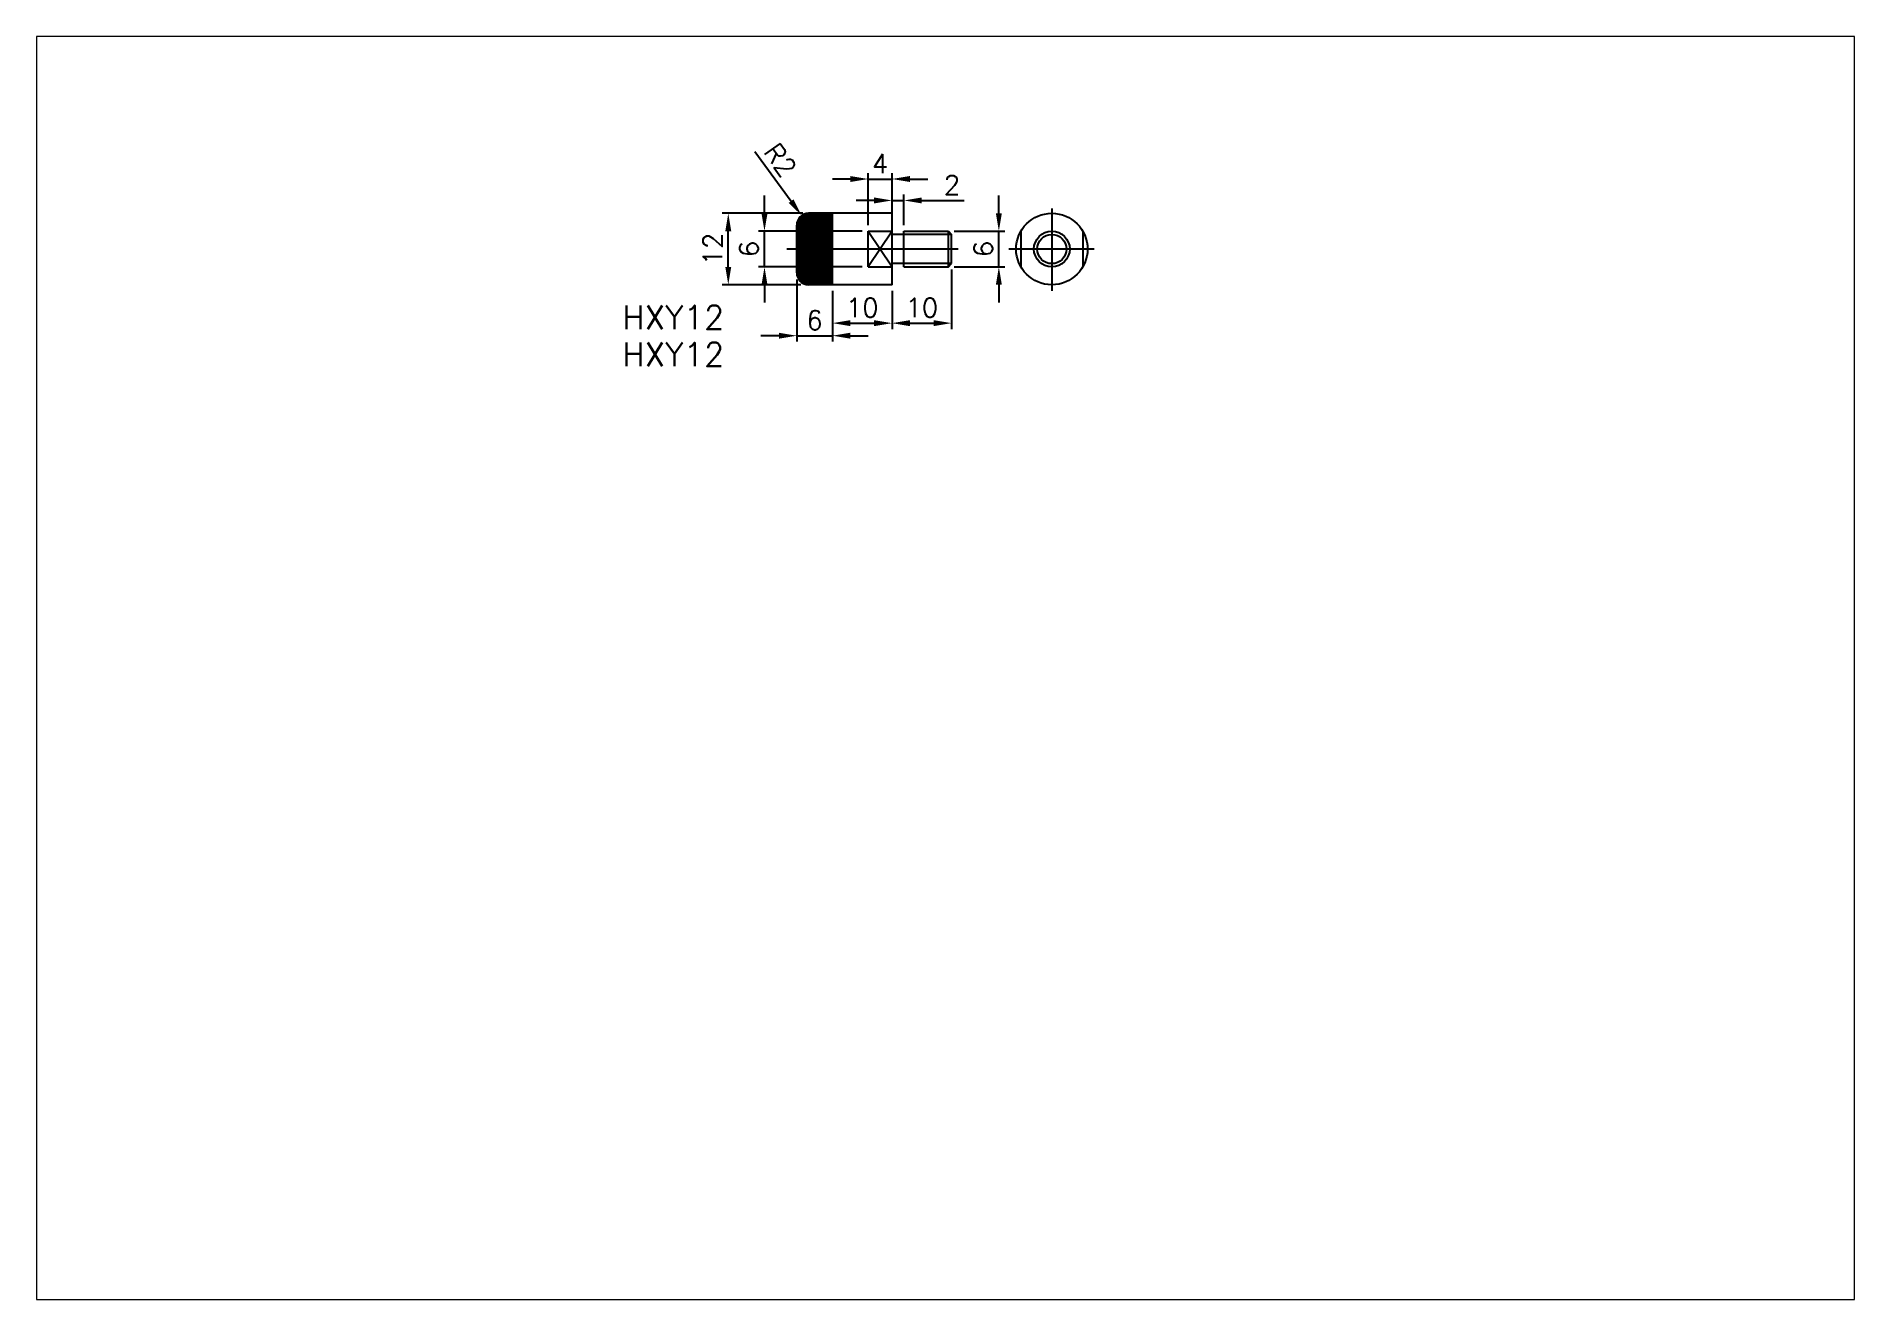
# Paper-space layout 'レイアウト1' of a CAD drawing. Extents: x 1.12 to 10.1, y 0.78 to 7.02.
# The model-space entities are those that its viewports show. They can reach past a viewport. Long polylines and large blocks are cut down to what shows.
import ezdxf

# ---------------------------------------------------------------- set-up
doc = ezdxf.new("R2010")
doc.units = 0
doc.header["$MEASUREMENT"] = 0
doc.header["$PDMODE"] = 64
doc.linetypes.add('CENTER', pattern=[17.5, 13, -1.5, 1.5, -1.5])
doc.layers.get('0').update_dxf_attribs({"linetype": 'CONTINUOUS'})
doc.layers.get('DEFPOINTS').update_dxf_attribs({"linetype": 'CONTINUOUS'})
doc.layers.add('CENTER', color=1, linetype='CENTER')
doc.layers.add('SIZE', color=7, linetype='CONTINUOUS')
doc.styles.get("Standard").update_dxf_attribs({"font": 'txt.shx', "bigfont": '@extfont2.shx'})
doc.dimstyles.new('MISUMI', dxfattribs={"dimtxt": 3.2, "dimasz": 3, "dimexe": 1, "dimexo": 1, "dimgap": 1, "dimtad": 1, "dimdsep": 46, "dimtxsty": 'STANDARD', "dimcen": 0, "dimadec": 0, "dimazin": 0, "dimtfac": 0.6, "dimtix": 1, "dimtmove": 2, "dimatfit": 3, "dimfxl": 1, "dimtvp": 1, "dimtolj": 1, "dimarcsym": 0})

# ---------------------------------------------------------------- blocks, each defined once
blk = doc.blocks.new('*D106')
at = {"layer": 'DEFPOINTS', "color": 0, "linetype": 'Continuous'}
for p in [(129.52, 169.38), (139.52, 169.38), (139.52, 162.93)]:
    blk.add_point(p, dxfattribs=at)
at = {"layer": 'SIZE', "color": 0, "linetype": 'Continuous', "lineweight": -2}
for p, q in [((129.52, 168.38), (129.52, 161.93)), ((139.52, 168.38), (139.52, 161.93)), ((132.52, 162.93), (136.52, 162.93))]:
    blk.add_line(p, q, dxfattribs=at)
at = {"layer": 'SIZE', "color": 0, "linetype": 'Continuous'}
for points in [[(132.52, 163.43), (132.52, 162.43), (129.52, 162.93)], [(136.52, 163.43), (136.52, 162.43), (139.52, 162.93)]]:
    blk.add_solid(points, dxfattribs=at)
at = {"layer": 'SIZE', "color": 0, "linetype": 'Continuous', "insert": (134.52, 165.53), "char_height": 3.2, "attachment_point": 5}
blk.add_mtext('\\A1;10', dxfattribs=at)
blk = doc.blocks.new('*D105')
at = {"layer": 'DEFPOINTS', "color": 0, "linetype": 'Continuous'}
for p in [(123.52, 171.25), (129.52, 169.38), (129.52, 160.82)]:
    blk.add_point(p, dxfattribs=at)
at = {"layer": 'SIZE', "color": 0, "linetype": 'Continuous', "lineweight": -2}
for p, q in [((123.52, 170.25), (123.52, 159.82)), ((129.52, 168.38), (129.52, 159.82)), ((120.52, 160.82), (117.52, 160.82)), ((123.52, 160.82), (129.52, 160.82)), ((132.52, 160.82), (135.52, 160.82))]:
    blk.add_line(p, q, dxfattribs=at)
at = {"layer": 'SIZE', "color": 0, "linetype": 'Continuous'}
for points in [[(120.52, 161.32), (120.52, 160.32), (123.52, 160.82)], [(132.52, 161.32), (132.52, 160.32), (129.52, 160.82)]]:
    blk.add_solid(points, dxfattribs=at)
at = {"layer": 'SIZE', "color": 0, "linetype": 'Continuous', "insert": (126.52, 163.42), "char_height": 3.2, "attachment_point": 5}
blk.add_mtext('\\A1;6', dxfattribs=at)
blk = doc.blocks.new('*D104')
at = {"layer": 'DEFPOINTS', "color": 0, "linetype": 'Continuous'}
for p in [(112.03, 181.38), (125.52, 181.38), (125.19, 169.38)]:
    blk.add_point(p, dxfattribs=at)
at = {"layer": 'SIZE', "color": 0, "linetype": 'Continuous', "lineweight": -2}
for p, q in [((124.52, 181.38), (111.03, 181.38)), ((112.03, 172.38), (112.03, 178.38)), ((124.19, 169.38), (111.03, 169.38))]:
    blk.add_line(p, q, dxfattribs=at)
at = {"layer": 'SIZE', "color": 0, "linetype": 'Continuous'}
for points in [[(111.53, 178.38), (112.53, 178.38), (112.03, 181.38)], [(111.53, 172.38), (112.53, 172.38), (112.03, 169.38)]]:
    blk.add_solid(points, dxfattribs=at)
at = {"layer": 'SIZE', "color": 0, "linetype": 'Continuous', "insert": (109.43, 175.38), "char_height": 3.2, "attachment_point": 5, "rotation": 90}
blk.add_mtext('\\A1;12', dxfattribs=at)
blk = doc.blocks.new('*D103')
at = {"layer": 'DEFPOINTS', "color": 0, "linetype": 'Continuous'}
for p in [(139.52, 187.14), (135.52, 178.38), (139.52, 177.88)]:
    blk.add_point(p, dxfattribs=at)
at = {"layer": 'SIZE', "color": 0, "linetype": 'Continuous', "lineweight": -2}
for p, q in [((132.52, 187.14), (129.52, 187.14)), ((135.52, 179.38), (135.52, 188.14)), ((135.52, 187.14), (139.52, 187.14)), ((139.52, 178.88), (139.52, 188.14)), ((142.52, 187.14), (145.52, 187.14))]:
    blk.add_line(p, q, dxfattribs=at)
at = {"layer": 'SIZE', "color": 0, "linetype": 'Continuous'}
for points in [[(132.52, 187.64), (132.52, 186.64), (135.52, 187.14)], [(142.52, 187.64), (142.52, 186.64), (139.52, 187.14)]]:
    blk.add_solid(points, dxfattribs=at)
at = {"layer": 'SIZE', "color": 0, "linetype": 'Continuous', "insert": (137.52, 189.74), "char_height": 3.2, "attachment_point": 5}
blk.add_mtext('\\A1;4', dxfattribs=at)
blk = doc.blocks.new('*D102')
at = {"layer": 'DEFPOINTS', "color": 0, "linetype": 'Continuous'}
for p in [(118.11, 178.38), (135.52, 178.38), (135.52, 172.38)]:
    blk.add_point(p, dxfattribs=at)
at = {"layer": 'SIZE', "color": 0, "linetype": 'Continuous', "lineweight": -2}
for p, q in [((118.11, 181.38), (118.11, 184.38)), ((134.52, 178.38), (117.11, 178.38)), ((118.11, 172.38), (118.11, 178.38)), ((134.52, 172.38), (117.11, 172.38)), ((118.11, 169.38), (118.11, 166.38))]:
    blk.add_line(p, q, dxfattribs=at)
at = {"layer": 'SIZE', "color": 0, "linetype": 'Continuous'}
for points in [[(117.61, 181.38), (118.61, 181.38), (118.11, 178.38)], [(117.61, 169.38), (118.61, 169.38), (118.11, 172.38)]]:
    blk.add_solid(points, dxfattribs=at)
at = {"layer": 'SIZE', "color": 0, "linetype": 'Continuous', "insert": (115.51, 175.38), "char_height": 3.2, "attachment_point": 5, "rotation": 90}
blk.add_mtext('\\A1;6', dxfattribs=at)
blk = doc.blocks.new('*D101')
at = {"layer": 'DEFPOINTS', "color": 0, "linetype": 'Continuous'}
for p in [(141.52, 183.54), (139.52, 181.38), (141.52, 178.38)]:
    blk.add_point(p, dxfattribs=at)
at = {"layer": 'SIZE', "color": 0, "linetype": 'Continuous', "lineweight": -2}
for p, q in [((136.52, 183.54), (133.52, 183.54)), ((139.52, 182.38), (139.52, 184.54)), ((139.52, 183.54), (141.52, 183.54)), ((141.52, 179.38), (141.52, 184.54)), ((144.52, 183.54), (151.66, 183.54))]:
    blk.add_line(p, q, dxfattribs=at)
at = {"layer": 'SIZE', "color": 0, "linetype": 'Continuous'}
for points in [[(136.52, 184.04), (136.52, 183.04), (139.52, 183.54)], [(144.52, 184.04), (144.52, 183.04), (141.52, 183.54)]]:
    blk.add_solid(points, dxfattribs=at)
at = {"layer": 'SIZE', "color": 0, "linetype": 'Continuous', "insert": (149.59, 186.14), "char_height": 3.2, "attachment_point": 5}
blk.add_mtext('\\A1;2', dxfattribs=at)
blk = doc.blocks.new('*D100')
at = {"layer": 'DEFPOINTS', "color": 0, "linetype": 'Continuous'}
for p in [(149.52, 172.92), (139.52, 169.38), (149.52, 162.93)]:
    blk.add_point(p, dxfattribs=at)
at = {"layer": 'SIZE', "color": 0, "linetype": 'Continuous', "lineweight": -2}
for p, q in [((149.52, 171.92), (149.52, 161.93)), ((139.52, 168.38), (139.52, 161.93)), ((142.52, 162.93), (146.52, 162.93))]:
    blk.add_line(p, q, dxfattribs=at)
at = {"layer": 'SIZE', "color": 0, "linetype": 'Continuous'}
for points in [[(142.52, 163.43), (142.52, 162.43), (139.52, 162.93)], [(146.52, 163.43), (146.52, 162.43), (149.52, 162.93)]]:
    blk.add_solid(points, dxfattribs=at)
at = {"layer": 'SIZE', "color": 0, "linetype": 'Continuous', "insert": (144.52, 165.53), "char_height": 3.2, "attachment_point": 5}
blk.add_mtext('\\A1;10', dxfattribs=at)
blk = doc.blocks.new('*D99')
at = {"layer": 'DEFPOINTS', "color": 0, "linetype": 'Continuous'}
for p in [(148.98, 178.38), (157.46, 178.38), (148.98, 172.38)]:
    blk.add_point(p, dxfattribs=at)
at = {"layer": 'SIZE', "color": 0, "linetype": 'Continuous', "lineweight": -2}
for p, q in [((157.46, 181.38), (157.46, 184.38)), ((149.98, 178.38), (158.46, 178.38)), ((157.46, 172.38), (157.46, 178.38)), ((149.98, 172.38), (158.46, 172.38)), ((157.46, 169.38), (157.46, 166.38))]:
    blk.add_line(p, q, dxfattribs=at)
at = {"layer": 'SIZE', "color": 0, "linetype": 'Continuous'}
for points in [[(156.96, 181.38), (157.96, 181.38), (157.46, 178.38)], [(156.96, 169.38), (157.96, 169.38), (157.46, 172.38)]]:
    blk.add_solid(points, dxfattribs=at)
at = {"layer": 'SIZE', "color": 0, "linetype": 'Continuous', "insert": (154.86, 175.38), "char_height": 3.2, "attachment_point": 5, "rotation": 90}
blk.add_mtext('\\A1;6', dxfattribs=at)
blk = doc.blocks.new('*D107')
at = {"layer": 'DEFPOINTS', "color": 0, "linetype": 'Continuous'}
for p in [(124.35, 181), (125.52, 179.38)]:
    blk.add_point(p, dxfattribs=at)
at = {"layer": 'SIZE', "color": 0, "linetype": 'Continuous', "lineweight": -2}
for p, q in [((116.5, 191.78), (122.58, 183.42)), ((125.52, 179.38), (124.35, 181))]:
    blk.add_line(p, q, dxfattribs=at)
at = {"layer": 'SIZE', "color": 0, "linetype": 'Continuous'}
blk.add_solid([(122.99, 183.72), (122.18, 183.13), (124.35, 181)], dxfattribs=at)
at = {"layer": 'SIZE', "color": 0, "linetype": 'Continuous', "insert": (120.76, 190.35), "char_height": 3.2, "attachment_point": 5, "rotation": 306.0302}
blk.add_mtext('\\A1;R2', dxfattribs=at)

msp = doc.modelspace()

# ---------------------------------------------------------------- hatches: boundary and pattern name
at = {"linetype": 'Continuous'}
h = msp.add_hatch(dxfattribs=at)
h.set_pattern_fill('ANSI31', color=3, scale=2, style=0)
h.paths.add_polyline_path([(125.52362, 181.38077, 0.414213562), (123.52362, 179.38077), (123.52362, 175.38077), (129.52362, 175.38077), (129.52362, 181.38077)])
h.paths.add_polyline_path([(123.52362, 175.38077), (123.52362, 171.38077, 0.414213562), (125.52362, 169.38077), (129.52362, 169.38077), (129.52362, 175.38077)])

# ---------------------------------------------------------------- linework, layer by layer
at = {"color": 7, "linetype": 'Continuous'}
for p, q in [((139.52362, 181.38077), (125.52362, 181.38077)), ((129.52362, 169.38077), (129.52362, 181.38077)), ((139.52362, 169.38077), (139.52362, 181.38077)), ((123.52362, 171.38077), (123.52362, 179.38077)), ((135.52362, 172.38077), (135.52362, 178.38077)), ((135.52362, 178.38077), (139.52362, 178.38077)), ((135.52362, 178.38077), (139.52362, 172.38077)), ((139.52362, 178.38077), (135.52362, 172.38077)), ((139.52362, 172.88077), (139.52362, 177.88077)), ((139.52362, 172.92227), (139.52362, 177.83927)), ((141.52362, 177.83927), (139.52362, 177.83927)), ((141.52362, 178.38077), (148.98212, 178.38077)), ((141.52362, 172.38077), (141.52362, 178.38077)), ((148.98212, 172.38077), (148.98212, 178.38077)), ((148.98212, 178.38077), (149.52362, 177.83927)), ((149.52362, 172.92227), (149.52362, 177.83927)), ((161.15933, 178.38077), (161.15933, 172.38077)), ((171.55163, 178.38077), (171.55163, 172.38077)), ((135.52362, 172.38077), (139.52362, 172.38077)), ((141.52362, 172.92227), (139.52362, 172.92227)), ((141.52362, 172.38077), (148.98212, 172.38077)), ((148.98212, 172.38077), (149.52362, 172.92227)), ((139.52362, 169.38077), (125.52362, 169.38077))]:
    msp.add_line(p, q, dxfattribs=at)
at = {"color": 3, "linetype": 'Continuous'}
for p, q in [((149.52362, 177.83927), (141.52362, 177.83927)), ((149.52362, 172.92227), (141.52362, 172.92227))]:
    msp.add_line(p, q, dxfattribs=at)
at = {"color": 7, "linetype": 'Continuous'}
for radius in [6, 3]:
    msp.add_circle((166.35548, 175.38077), radius, dxfattribs=at)
at = {"color": 3, "linetype": 'Continuous'}
msp.add_circle((166.35548, 175.38077), 2.4585, dxfattribs=at)
at = {"color": 7, "linetype": 'Continuous'}
for centre, start, end in [((125.52362, 179.38077), 90, 180), ((125.52362, 171.38077), 180, 270)]:
    msp.add_arc(centre, 2, start, end, dxfattribs=at)
at = {"layer": 'CENTER', "color": 1, "linetype": 'CENTER'}
for p, q in [((166.35548, 182.20084), (166.35548, 168.35377)), ((150.63437, 175.38077), (121.88328, 175.38077)), ((173.45291, 175.38077), (159.14034, 175.38077))]:
    msp.add_line(p, q, dxfattribs=at)

# ---------------------------------------------------------------- texts
at = {"color": 7, "linetype": 'Continuous'}
for p in [(94.23048, 161.9067), (94.23048, 155.67562)]:
    msp.add_text('HXY12', height=4, dxfattribs=at).set_placement(p)

# ---------------------------------------------------------------- dimensions: what is measured, and where the dimension line sits
at = {"layer": 'SIZE', "color": 7, "linetype": 'Continuous'}
dim = msp.add_radius_dim(center=(125.52362, 179.38077), mpoint=(124.34719, 180.99819), dimstyle='MISUMI', override={"dimdec": 4, "dimtdec": 4, "dimtmove": 0, "dimtzin": 0}, dxfattribs=at)
dim.commit()
dim.dimension.update_dxf_attribs({"geometry": '*D107', "text_midpoint": (120.76378, 190.34504)})
for base, p1, p2, picture, middle in [((139.52362, 187.14154), (135.52362, 178.38077), (139.52362, 177.88077), '*D103', (137.52362, 189.74154)), ((129.52362, 160.8216), (123.52362, 171.25332), (129.52362, 169.38077), '*D105', (126.52362, 163.4216)), ((149.52362, 162.92825), (139.52362, 169.38077), (149.52362, 172.92227), '*D100', (144.52362, 165.52825)), ((139.52362, 162.92825), (129.52362, 169.38077), (139.52362, 169.38077), '*D106', (134.52362, 165.52825))]:
    dim = msp.add_linear_dim(base=base, p1=p1, p2=p2, dimstyle='MISUMI', override={"dimdec": 4, "dimtdec": 4, "dimtmove": 0, "dimtzin": 0}, dxfattribs=at)
    dim.commit()
    dim.dimension.update_dxf_attribs({"geometry": picture, "text_midpoint": middle})
dim = msp.add_linear_dim(base=(141.52362, 183.54339), p1=(139.52362, 181.38077), p2=(141.52362, 178.38077), dimstyle='MISUMI', override={"dimdec": 4, "dimtdec": 4, "dimtmove": 0, "dimtzin": 0}, dxfattribs=at)
dim.commit()
dim.dimension.update_dxf_attribs({"geometry": '*D101', "text_midpoint": (149.59028, 183.54339), "dimtype": 160})
for base, p1, p2, picture, middle in [((118.10712, 178.38077), (135.52362, 172.38077), (135.52362, 178.38077), '*D102', (115.50712, 175.38077)), ((157.45725, 178.38077), (148.98212, 172.38077), (148.98212, 178.38077), '*D99', (154.85725, 175.38077)), ((112.03397, 181.38077), (125.1866, 169.38077), (125.51934, 181.38077), '*D104', (109.43397, 175.38077))]:
    dim = msp.add_linear_dim(base=base, p1=p1, p2=p2, angle=90, dimstyle='MISUMI', override={"dimdec": 4, "dimtdec": 4, "dimtmove": 0, "dimtzin": 0}, dxfattribs=at)
    dim.commit()
    dim.dimension.update_dxf_attribs({"geometry": picture, "text_midpoint": middle})

psp = doc.layouts.new('レイアウト1')

# ---------------------------------------------------------------- viewports
at = {"layer": '0', "color": 7, "linetype": 'Continuous', "view_target_point": (148.5, 105)}
psp.add_viewport(center=(5.6137, 3.9021), size=(8.982, 6.243333), view_center_point=(0, 0), view_height=212.2144112, dxfattribs=at)

doc.saveas('drawing.dxf')
